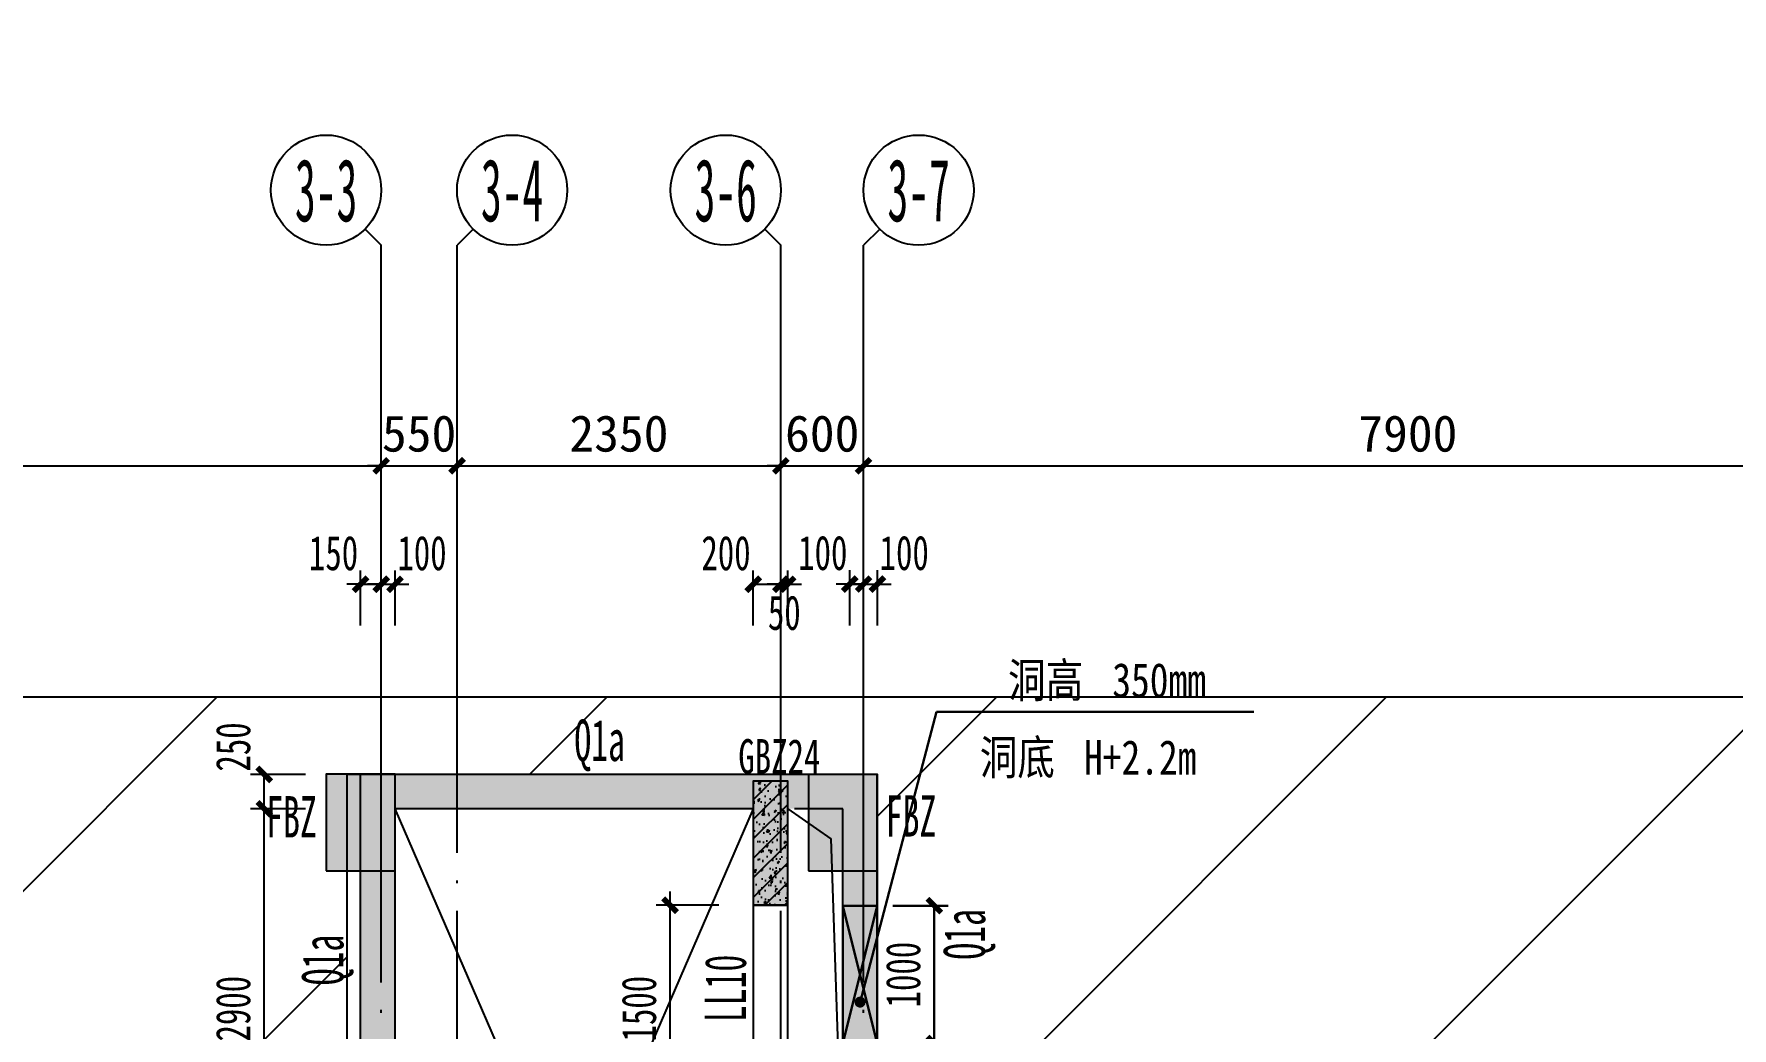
# Model space of a CAD drawing. Extents: x -3200781797 to -8106663, y 494714 to 1244925.
# Drawn here: x -8164521 to -8152198, y 534648 to 541862 of the extents above; entities that cross this region are included whole.
import ezdxf
from ezdxf.enums import TextEntityAlignment as Align
from ezdxf.xclip import XClip

# ---------------------------------------------------------------- set-up
doc = ezdxf.new("R2010")
doc.units = 0
doc.header["$LTSCALE"] = 1000
doc.header["$MEASUREMENT"] = 0
doc.header["$XCLIPFRAME"] = 0
for name, pattern in [('3#-轴线$0$DOTE', [2.42, 2, -0.2, 0.02, -0.2]), ('3#4#5#模板$0$CONTINOUS', [0]), ('DASH', [0.35, 0.25, -0.1])]:
    doc.linetypes.add(name, pattern=pattern)
doc.layers.get('Defpoints').update_dxf_attribs({"color": 30, "linetype": 'DASH'})
for name, color, linetype in [('3#-B1$0$S-SLAB-HOLE', 5, 'Continuous'), ('3#-B1$0$S-WALL', 40, 'Continuous'), ('3#-B1$0$S-WALL-BEAM', 120, 'Continuous'), ('3#-B1$0$S-WALL-HATC', 253, 'Continuous'), ('3#-轴线$0$3#-轴号$0$A-ANNO-AXIS-CIRC', 3, 'Continuous'), ('3#-轴线$0$3#-轴号$0$A-ANNO-AXIS-TEXT', 7, 'Continuous'), ('3#-轴线$0$3#-轴号$0$A-ANNO-DIMS', 3, 'Continuous'), ('3#-轴线$0$A-ANNO-DOTE', 10, '3#-轴线$0$DOTE'), ('3#-轴线$0$AXIS_TEXT', 7, 'Continuous'), ('3#4#5#模板$0$S-ANNO-TEXT', 7, 'Continuous'), ('3#4#5#模板$0$S-SLAB-TEXT', 120, 'Continuous'), ('3#4#5#模板$0$S-WALL-COLU', 252, '3#4#5#模板$0$CONTINOUS'), ('3#4#5#模板$0$S-WALL-COLU-HATC', 16, 'Continuous'), ('3#4#5#模板$0$THIN', 7, 'Continuous'), ('DIM', 3, 'Continuous'), ('S-PC-FQ-WYQ', 4, 'Continuous'), ('S-WALL-BEAM-TEXT', 2, 'Continuous'), ('S-WALL-COLU-TEXT', 2, 'Continuous'), ('S-WALL-DIMS', 50, 'Continuous'), ('地库模板$0$HATCH', 254, 'Continuous'), ('地库模板$0$pt墙体$0$WALL', 7, 'Continuous'), ('地库模板$0$PUB_HATCH', 16, 'Continuous'), ('地库模板$0$柱子$0$柱子$0$柱子$0$A-COLU-CONC', 9, 'Continuous')]:
    doc.layers.add(name, color=color, linetype=linetype)
doc.layers.add('WALL-TEXT', color=2, linetype='Continuous', lineweight=25)
doc.layers.add('设备条件', color=5, linetype='Continuous', lineweight=30)
doc.styles.add('3#-轴线$0$3#-轴号$0$_TCH_AXIS', font='')
doc.styles.add('3#-轴线$0$3#-轴号$0$_TCH_DIM_T3', font='')
doc.styles.add('3#-轴线$0$COMPLEX', font='COMPLEX')
doc.styles.add('TSSD_Dimension', font='', dxfattribs={"width": 0.7})
doc.styles.add('楷体', font='', dxfattribs={"width": 0.6})
doc.styles.add('楷体GB312', font='', dxfattribs={"width": 0.8})
doc.styles.get('3#-轴线$0$3#-轴号$0$_TCH_AXIS').set_extended_font_data('SimSun')
doc.styles.get('3#-轴线$0$3#-轴号$0$_TCH_DIM_T3').set_extended_font_data('SimSun')
doc.styles.get('TSSD_Dimension').set_extended_font_data('KaiTi_GB2312')
doc.styles.get('楷体').set_extended_font_data('KaiTi_GB2312')
doc.styles.get('楷体GB312').set_extended_font_data('楷体_GB2312')
doc.dimstyles.new('3#-轴线$0$3#-轴号$0$_TCH_ARCH&&100', dxfattribs={"dimtxt": 264.345992, "dimasz": 100, "dimexe": 250, "dimexo": 300, "dimgap": 100, "dimtad": 1, "dimdec": 0, "dimzin": 0, "dimdsep": 46, "dimtxsty": '3#-轴线$0$3#-轴号$0$_TCH_DIM_T3', "dimblk": '3#-轴线$0$3#-轴号$0$_ArchTick', "dimcen": 0.09, "dimclrt": 7, "dimazin": 2, "dimtfac": 1, "dimtdec": 0, "dimtix": 1, "dimtmove": 2, "dimatfit": 3, "dimfxl": 100, "dimtolj": 1, "dimtzin": 0, "dimarcsym": 0})
doc.dimstyles.new('TSSD_100_100', dxfattribs={"dimtxt": 250, "dimasz": 100, "dimexe": 100, "dimexo": 250, "dimgap": 100, "dimtad": 1, "dimdec": 0, "dimzin": 0, "dimdsep": 46, "dimtxsty": 'TSSD_Dimension', "dimblk": 'ARCHTICK', "dimcen": 0, "dimdle": 100, "dimclrt": 7, "dimadec": 0, "dimazin": 0, "dimtfac": 1, "dimtdec": 0, "dimtix": 1, "dimtmove": 2, "dimatfit": 3, "dimfxl": 1, "dimtolj": 1, "dimtzin": 0, "dimarcsym": 0})
doc.dimstyles.new('TSSD_100_100$0', dxfattribs={"dimtxt": 250, "dimasz": 100, "dimexe": 100, "dimexo": 0, "dimgap": 100, "dimtad": 1, "dimdec": 0, "dimzin": 0, "dimdsep": 46, "dimtxsty": 'TSSD_Dimension', "dimblk1": 'ARCHTICK', "dimblk2": 'ARCHTICK', "dimsah": 1, "dimcen": 0, "dimclrt": 7, "dimadec": 0, "dimazin": 0, "dimtfac": 1, "dimtdec": 0, "dimtix": 1, "dimtmove": 2, "dimatfit": 3, "dimldrblk": 'ARCHTICK', "dimfxl": 300, "dimfxlon": 1, "dimtvp": 0.7, "dimtolj": 1, "dimtzin": 0, "dimarcsym": 0})

# ---------------------------------------------------------------- blocks, each defined once
blk = doc.blocks.new('q1')
at = {"layer": 'WALL-TEXT', "style": '楷体', "width": 0.6}
blk.add_text('Q1a', height=300, dxfattribs=at).set_placement((-8157882, 473137))
for p in [(-8154901, 471695), (-8159558, 471509)]:
    blk.add_text('Q1a', height=300, rotation=90, dxfattribs=at).set_placement(p)
blk = doc.blocks.new('_ArchTick')
at = {"color": 0, "linetype": 'ByBlock', "const_width": 0.4}
blk.add_lwpolyline([(-0.5, -0.5), (0.5, 0.5)], dxfattribs=at)
blk = doc.blocks.new('*D576')
at = {"layer": 'Defpoints', "color": 0, "transparency": 16777216}
for p in [(-8159904, 535539), (-8159300, 535539), (-8159300, 534039)]:
    blk.add_point(p, dxfattribs=at)
at = {"layer": 'DIM', "color": 0, "lineweight": -2, "transparency": 16777216}
for p, q in [((-8159904, 533939), (-8159904, 535639)), ((-8159550, 535539), (-8160004, 535539)), ((-8159550, 534039), (-8160004, 534039))]:
    blk.add_line(p, q, dxfattribs=at)
at = {"layer": 'DIM', "color": 0, "lineweight": -2, "transparency": 16777216, "xscale": 100, "yscale": 100, "zscale": 100}
for p, rotation in [((-8159904, 535539), 90), ((-8159904, 534039), 270)]:
    blk.add_blockref('_ArchTick', p, dxfattribs=dict(at, rotation=rotation))
at = {"layer": 'DIM', "color": 7, "transparency": 16777216, "insert": (-8160129, 534789), "char_height": 250, "attachment_point": 5, "rotation": 90, "style": 'TSSD_Dimension'}
blk.add_mtext('\\A1;1500', dxfattribs=at)
blk = doc.blocks.new('xpl-3#')
at = {"layer": 'S-WALL-BEAM-TEXT', "style": '楷体', "width": 0.6}
for p in [(-8157249, 478868), (-8152753, 478875)]:
    blk.add_text('FBZ', height=300, dxfattribs=at).set_placement(p)
blk = doc.blocks.new('an-3-b1')
at = {"layer": 'S-WALL-COLU-TEXT', "style": '楷体GB312', "width": 0.7}
blk.add_text('GBZ24', height=250, dxfattribs=at).set_placement((-7959409, 536495))
blk = doc.blocks.new('*D891')
at = {"layer": 'Defpoints', "color": 0, "transparency": 16777216}
for p in [(49500, -96059), (49450, -97525), (49500, -97525)]:
    blk.add_point(p, dxfattribs=at)
at = {"layer": 'DIM', "color": 0, "lineweight": -2, "transparency": 16777216}
for p, q in [((49450, -96359), (49450, -95959)), ((49500, -96359), (49500, -95959)), ((49450, -96059), (49350, -96059)), ((49450, -96059), (49500, -96059)), ((49500, -96059), (49600, -96059))]:
    blk.add_line(p, q, dxfattribs=at)
at = {"layer": 'DIM', "color": 0, "lineweight": -2, "transparency": 16777216, "xscale": 100, "yscale": 100, "zscale": 100}
blk.add_blockref('_ArchTick', (49450, -96059), dxfattribs=at)
at = {"layer": 'DIM', "color": 0, "lineweight": -2, "transparency": 16777216, "xscale": 100, "yscale": 100, "zscale": 100, "rotation": 180}
blk.add_blockref('_ArchTick', (49500, -96059), dxfattribs=at)
at = {"layer": 'DIM', "color": 7, "transparency": 16777216, "insert": (49475, -96267), "char_height": 250, "attachment_point": 5, "style": 'TSSD_Dimension'}
blk.add_mtext('\\A1;50', dxfattribs=at)
blk = doc.blocks.new('*D905')
at = {"layer": 'Defpoints', "color": 0, "transparency": 16777216}
for p in [(46550, -96059), (46400, -97545), (46550, -97545)]:
    blk.add_point(p, dxfattribs=at)
at = {"layer": 'DIM', "color": 0, "lineweight": -2, "transparency": 16777216}
for p, q in [((46400, -96359), (46400, -95959)), ((46550, -96359), (46550, -95959)), ((46400, -96059), (46300, -96059)), ((46400, -96059), (46550, -96059)), ((46550, -96059), (46650, -96059))]:
    blk.add_line(p, q, dxfattribs=at)
at = {"layer": 'DIM', "color": 0, "lineweight": -2, "transparency": 16777216, "xscale": 100, "yscale": 100, "zscale": 100}
blk.add_blockref('_ArchTick', (46400, -96059), dxfattribs=at)
at = {"layer": 'DIM', "color": 0, "lineweight": -2, "transparency": 16777216, "xscale": 100, "yscale": 100, "zscale": 100, "rotation": 180}
blk.add_blockref('_ArchTick', (46550, -96059), dxfattribs=at)
at = {"layer": 'DIM', "color": 7, "transparency": 16777216, "insert": (46204, -95834), "char_height": 250, "attachment_point": 5, "style": 'TSSD_Dimension'}
blk.add_mtext('\\A1;150', dxfattribs=at)
blk = doc.blocks.new('*D906')
at = {"layer": 'Defpoints', "color": 0, "transparency": 16777216}
for p in [(49450, -96059), (49250, -97525), (49450, -97525)]:
    blk.add_point(p, dxfattribs=at)
at = {"layer": 'DIM', "color": 0, "lineweight": -2, "transparency": 16777216}
for p, q in [((49250, -96359), (49250, -95959)), ((49450, -96359), (49450, -95959)), ((49250, -96059), (49450, -96059))]:
    blk.add_line(p, q, dxfattribs=at)
at = {"layer": 'DIM', "color": 0, "lineweight": -2, "transparency": 16777216, "xscale": 100, "yscale": 100, "zscale": 100, "rotation": 180}
blk.add_blockref('_ArchTick', (49250, -96059), dxfattribs=at)
at = {"layer": 'DIM', "color": 0, "lineweight": -2, "transparency": 16777216, "xscale": 100, "yscale": 100, "zscale": 100}
blk.add_blockref('_ArchTick', (49450, -96059), dxfattribs=at)
at = {"layer": 'DIM', "color": 7, "transparency": 16777216, "insert": (49052, -95834), "char_height": 250, "attachment_point": 5, "style": 'TSSD_Dimension'}
blk.add_mtext('\\A1;200', dxfattribs=at)
blk = doc.blocks.new('*D907')
at = {"layer": 'Defpoints', "color": 0, "transparency": 16777216}
for p in [(46650, -96059), (46550, -97545), (46650, -97545)]:
    blk.add_point(p, dxfattribs=at)
at = {"layer": 'DIM', "color": 0, "lineweight": -2, "transparency": 16777216}
for p, q in [((46550, -96359), (46550, -95959)), ((46650, -96359), (46650, -95959)), ((46550, -96059), (46450, -96059)), ((46550, -96059), (46650, -96059)), ((46650, -96059), (46750, -96059))]:
    blk.add_line(p, q, dxfattribs=at)
at = {"layer": 'DIM', "color": 0, "lineweight": -2, "transparency": 16777216, "xscale": 100, "yscale": 100, "zscale": 100}
blk.add_blockref('_ArchTick', (46550, -96059), dxfattribs=at)
at = {"layer": 'DIM', "color": 0, "lineweight": -2, "transparency": 16777216, "xscale": 100, "yscale": 100, "zscale": 100, "rotation": 180}
blk.add_blockref('_ArchTick', (46650, -96059), dxfattribs=at)
at = {"layer": 'DIM', "color": 7, "transparency": 16777216, "insert": (46846, -95834), "char_height": 250, "attachment_point": 5, "style": 'TSSD_Dimension'}
blk.add_mtext('\\A1;100', dxfattribs=at)
blk = doc.blocks.new('*D942')
at = {"layer": 'Defpoints', "color": 0, "transparency": 16777216}
for p in [(-8158400, 537870), (-8158500, 537015), (-8158400, 537015)]:
    blk.add_point(p, dxfattribs=at)
at = {"layer": 'DIM', "color": 0, "lineweight": -2, "transparency": 16777216}
for p, q in [((-8158500, 537570), (-8158500, 537970)), ((-8158400, 537570), (-8158400, 537970)), ((-8158500, 537870), (-8158600, 537870)), ((-8158500, 537870), (-8158400, 537870)), ((-8158400, 537870), (-8158300, 537870))]:
    blk.add_line(p, q, dxfattribs=at)
at = {"layer": 'DIM', "color": 0, "lineweight": -2, "transparency": 16777216, "xscale": 100, "yscale": 100, "zscale": 100}
blk.add_blockref('_ArchTick', (-8158500, 537870), dxfattribs=at)
at = {"layer": 'DIM', "color": 0, "lineweight": -2, "transparency": 16777216, "xscale": 100, "yscale": 100, "zscale": 100, "rotation": 180}
blk.add_blockref('_ArchTick', (-8158400, 537870), dxfattribs=at)
at = {"layer": 'DIM', "color": 7, "transparency": 16777216, "insert": (-8158205, 538095), "char_height": 250, "attachment_point": 5, "style": 'TSSD_Dimension'}
blk.add_mtext('\\A1;100', dxfattribs=at)
blk = doc.blocks.new('*D943')
at = {"layer": 'Defpoints', "color": 0, "transparency": 16777216}
for p in [(-8158500, 537870), (-8158600, 537015), (-8158500, 537015)]:
    blk.add_point(p, dxfattribs=at)
at = {"layer": 'DIM', "color": 0, "lineweight": -2, "transparency": 16777216}
for p, q in [((-8158600, 537570), (-8158600, 537970)), ((-8158500, 537570), (-8158500, 537970)), ((-8158600, 537870), (-8158700, 537870)), ((-8158600, 537870), (-8158500, 537870)), ((-8158500, 537870), (-8158400, 537870))]:
    blk.add_line(p, q, dxfattribs=at)
at = {"layer": 'DIM', "color": 0, "lineweight": -2, "transparency": 16777216, "xscale": 100, "yscale": 100, "zscale": 100}
blk.add_blockref('_ArchTick', (-8158600, 537870), dxfattribs=at)
at = {"layer": 'DIM', "color": 0, "lineweight": -2, "transparency": 16777216, "xscale": 100, "yscale": 100, "zscale": 100, "rotation": 180}
blk.add_blockref('_ArchTick', (-8158500, 537870), dxfattribs=at)
at = {"layer": 'DIM', "color": 7, "transparency": 16777216, "insert": (-8158796, 538095), "char_height": 250, "attachment_point": 5, "style": 'TSSD_Dimension'}
blk.add_mtext('\\A1;100', dxfattribs=at)
blk = doc.blocks.new('*D1566')
at = {"layer": 'Defpoints', "color": 0, "transparency": 16777216}
for p in [(1841, 9300), (2336, 9300), (1841, 8300)]:
    blk.add_point(p, dxfattribs=at)
at = {"layer": 'DIM', "color": 0, "lineweight": -2, "transparency": 16777216}
for p, q in [((2036, 9300), (2436, 9300)), ((2336, 8300), (2336, 9300)), ((2036, 8300), (2436, 8300))]:
    blk.add_line(p, q, dxfattribs=at)
at = {"layer": 'DIM', "color": 0, "lineweight": -2, "transparency": 16777216, "xscale": 100, "yscale": 100, "zscale": 100}
for p, rotation in [((2336, 9300), 90), ((2336, 8300), 270)]:
    blk.add_blockref('_ArchTick', p, dxfattribs=dict(at, rotation=rotation))
at = {"layer": 'DIM', "color": 7, "transparency": 16777216, "insert": (2111, 8800), "char_height": 250, "attachment_point": 5, "rotation": 90, "style": 'TSSD_Dimension'}
blk.add_mtext('\\A1;1000', dxfattribs=at)
blk = doc.blocks.new('*D1567')
at = {"layer": 'Defpoints', "color": 0, "transparency": 16777216}
for p in [(1741, 8300), (2336, 8300), (1876, 7103)]:
    blk.add_point(p, dxfattribs=at)
at = {"layer": 'DIM', "color": 0, "lineweight": -2, "transparency": 16777216}
for p, q in [((2036, 8300), (2436, 8300)), ((2336, 7103), (2336, 8300)), ((2036, 7103), (2436, 7103))]:
    blk.add_line(p, q, dxfattribs=at)
at = {"layer": 'DIM', "color": 0, "lineweight": -2, "transparency": 16777216, "xscale": 100, "yscale": 100, "zscale": 100}
for p, rotation in [((2336, 8300), 90), ((2336, 7103), 270)]:
    blk.add_blockref('_ArchTick', p, dxfattribs=dict(at, rotation=rotation))
at = {"layer": 'DIM', "color": 7, "transparency": 16777216, "insert": (2111, 7702), "char_height": 250, "attachment_point": 5, "rotation": 90, "style": 'TSSD_Dimension'}
blk.add_mtext('\\A1;1200', dxfattribs=at)
blk = doc.blocks.new('*D1020')
at = {"layer": 'Defpoints', "color": 0, "transparency": 16777216}
for p in [(-8162849, 536489), (-8161900, 536489), (-8161900, 536239)]:
    blk.add_point(p, dxfattribs=at)
at = {"layer": 'DIM', "color": 0, "lineweight": -2, "transparency": 16777216}
for p, q in [((-8162549, 536489), (-8162949, 536489)), ((-8162849, 536239), (-8162849, 536489)), ((-8162549, 536239), (-8162949, 536239))]:
    blk.add_line(p, q, dxfattribs=at)
at = {"layer": 'DIM', "color": 0, "lineweight": -2, "transparency": 16777216, "xscale": 100, "yscale": 100, "zscale": 100}
for p, rotation in [((-8162849, 536489), 90), ((-8162849, 536239), 270)]:
    blk.add_blockref('_ArchTick', p, dxfattribs=dict(at, rotation=rotation))
at = {"layer": 'DIM', "color": 7, "transparency": 16777216, "insert": (-8163074, 536688), "char_height": 250, "attachment_point": 5, "rotation": 90, "style": 'TSSD_Dimension'}
blk.add_mtext('\\A1;250', dxfattribs=at)
blk = doc.blocks.new('*D1021')
at = {"layer": 'Defpoints', "color": 0, "transparency": 16777216}
for p in [(-8162849, 536239), (-8161900, 536239), (-8162000, 533339)]:
    blk.add_point(p, dxfattribs=at)
at = {"layer": 'DIM', "color": 0, "lineweight": -2, "transparency": 16777216}
for p, q in [((-8162549, 536239), (-8162949, 536239)), ((-8162849, 533339), (-8162849, 536239)), ((-8162549, 533339), (-8162949, 533339))]:
    blk.add_line(p, q, dxfattribs=at)
at = {"layer": 'DIM', "color": 0, "lineweight": -2, "transparency": 16777216, "xscale": 100, "yscale": 100, "zscale": 100}
for p, rotation in [((-8162849, 536239), 90), ((-8162849, 533339), 270)]:
    blk.add_blockref('_ArchTick', p, dxfattribs=dict(at, rotation=rotation))
at = {"layer": 'DIM', "color": 7, "transparency": 16777216, "insert": (-8163074, 534789), "char_height": 250, "attachment_point": 5, "rotation": 90, "style": 'TSSD_Dimension'}
blk.add_mtext('\\A1;2900', dxfattribs=at)
blk = doc.blocks.new('3#-轴线$0$_AXISO')
blk.add_circle((0, 0), 0.5)
at = {"layer": '3#-轴线$0$AXIS_TEXT', "style": '3#-轴线$0$COMPLEX', "width": 1.041667}
blk.add_attdef('A', text='', height=0.56, dxfattribs=at).set_placement((-0.25, -0.28), (0.25, -0.28), align=Align.FIT)
blk = doc.blocks.new('3#-轴线$0$3#-轴号$0$_ArchTick')
at = {"color": 0, "linetype": 'ByBlock', "const_width": 0.4}
blk.add_lwpolyline([(-0.5, -0.5), (0.5, 0.5)], dxfattribs=at)
blk = doc.blocks.new('*D2046')
at = {"layer": '3#-轴线$0$3#-轴号$0$A-ANNO-DIMS', "color": 0, "lineweight": -2, "transparency": 16777216}
for p, q in [((0, 4889), (0, 5639)), ((8700, 4889), (8700, 5639)), ((0, 5389), (8700, 5389))]:
    blk.add_line(p, q, dxfattribs=at)
at = {"layer": 'Defpoints', "color": 0, "transparency": 16777216}
for p in [(8700, 5389), (0, 4589), (8700, 4589)]:
    blk.add_point(p, dxfattribs=at)
at = {"layer": '3#-轴线$0$3#-轴号$0$A-ANNO-DIMS', "color": 0, "lineweight": -2, "transparency": 16777216, "xscale": 100, "yscale": 100, "zscale": 100, "rotation": 180}
blk.add_blockref('3#-轴线$0$3#-轴号$0$_ArchTick', (0, 5389), dxfattribs=at)
at = {"layer": '3#-轴线$0$3#-轴号$0$A-ANNO-DIMS', "color": 0, "lineweight": -2, "transparency": 16777216, "xscale": 100, "yscale": 100, "zscale": 100}
blk.add_blockref('3#-轴线$0$3#-轴号$0$_ArchTick', (8700, 5389), dxfattribs=at)
at = {"layer": '3#-轴线$0$3#-轴号$0$A-ANNO-DIMS', "color": 7, "transparency": 16777216, "insert": (4350, 5622), "char_height": 264.3, "attachment_point": 5, "style": '3#-轴线$0$3#-轴号$0$_TCH_DIM_T3'}
blk.add_mtext('\\A1;8700', dxfattribs=at)
blk = doc.blocks.new('*D2047')
at = {"layer": '3#-轴线$0$3#-轴号$0$A-ANNO-DIMS', "color": 0, "lineweight": -2, "transparency": 16777216}
for p, q in [((8700, 4889), (8700, 5639)), ((9250, 4889), (9250, 5639)), ((8700, 5389), (8600, 5389)), ((8700, 5389), (9250, 5389)), ((9250, 5389), (9350, 5389))]:
    blk.add_line(p, q, dxfattribs=at)
at = {"layer": 'Defpoints', "color": 0, "transparency": 16777216}
for p in [(9250, 5389), (8700, 4589), (9250, 4589)]:
    blk.add_point(p, dxfattribs=at)
at = {"layer": '3#-轴线$0$3#-轴号$0$A-ANNO-DIMS', "color": 0, "lineweight": -2, "transparency": 16777216, "xscale": 100, "yscale": 100, "zscale": 100}
blk.add_blockref('3#-轴线$0$3#-轴号$0$_ArchTick', (8700, 5389), dxfattribs=at)
at = {"layer": '3#-轴线$0$3#-轴号$0$A-ANNO-DIMS', "color": 0, "lineweight": -2, "transparency": 16777216, "xscale": 100, "yscale": 100, "zscale": 100, "rotation": 180}
blk.add_blockref('3#-轴线$0$3#-轴号$0$_ArchTick', (9250, 5389), dxfattribs=at)
at = {"layer": '3#-轴线$0$3#-轴号$0$A-ANNO-DIMS', "color": 7, "transparency": 16777216, "insert": (8975, 5622), "char_height": 264.3, "attachment_point": 5, "style": '3#-轴线$0$3#-轴号$0$_TCH_DIM_T3'}
blk.add_mtext('\\A1;550', dxfattribs=at)
blk = doc.blocks.new('*D2048')
at = {"layer": '3#-轴线$0$3#-轴号$0$A-ANNO-DIMS', "color": 0, "lineweight": -2, "transparency": 16777216}
for p, q in [((9250, 4889), (9250, 5639)), ((11600, 4889), (11600, 5639)), ((9250, 5389), (11600, 5389))]:
    blk.add_line(p, q, dxfattribs=at)
at = {"layer": 'Defpoints', "color": 0, "transparency": 16777216}
for p in [(11600, 5389), (9250, 4589), (11600, 4589)]:
    blk.add_point(p, dxfattribs=at)
at = {"layer": '3#-轴线$0$3#-轴号$0$A-ANNO-DIMS', "color": 0, "lineweight": -2, "transparency": 16777216, "xscale": 100, "yscale": 100, "zscale": 100, "rotation": 180}
blk.add_blockref('3#-轴线$0$3#-轴号$0$_ArchTick', (9250, 5389), dxfattribs=at)
at = {"layer": '3#-轴线$0$3#-轴号$0$A-ANNO-DIMS', "color": 0, "lineweight": -2, "transparency": 16777216, "xscale": 100, "yscale": 100, "zscale": 100}
blk.add_blockref('3#-轴线$0$3#-轴号$0$_ArchTick', (11600, 5389), dxfattribs=at)
at = {"layer": '3#-轴线$0$3#-轴号$0$A-ANNO-DIMS', "color": 7, "transparency": 16777216, "insert": (10425, 5622), "char_height": 264.3, "attachment_point": 5, "style": '3#-轴线$0$3#-轴号$0$_TCH_DIM_T3'}
blk.add_mtext('\\A1;2350', dxfattribs=at)
blk = doc.blocks.new('*D2049')
at = {"layer": '3#-轴线$0$3#-轴号$0$A-ANNO-DIMS', "color": 0, "lineweight": -2, "transparency": 16777216}
for p, q in [((11600, 4889), (11600, 5639)), ((12200, 4889), (12200, 5639)), ((11600, 5389), (11500, 5389)), ((11600, 5389), (12200, 5389)), ((12200, 5389), (12300, 5389))]:
    blk.add_line(p, q, dxfattribs=at)
at = {"layer": 'Defpoints', "color": 0, "transparency": 16777216}
for p in [(12200, 5389), (11600, 4589), (12200, 4589)]:
    blk.add_point(p, dxfattribs=at)
at = {"layer": '3#-轴线$0$3#-轴号$0$A-ANNO-DIMS', "color": 0, "lineweight": -2, "transparency": 16777216, "xscale": 100, "yscale": 100, "zscale": 100}
blk.add_blockref('3#-轴线$0$3#-轴号$0$_ArchTick', (11600, 5389), dxfattribs=at)
at = {"layer": '3#-轴线$0$3#-轴号$0$A-ANNO-DIMS', "color": 0, "lineweight": -2, "transparency": 16777216, "xscale": 100, "yscale": 100, "zscale": 100, "rotation": 180}
blk.add_blockref('3#-轴线$0$3#-轴号$0$_ArchTick', (12200, 5389), dxfattribs=at)
at = {"layer": '3#-轴线$0$3#-轴号$0$A-ANNO-DIMS', "color": 7, "transparency": 16777216, "insert": (11900, 5622), "char_height": 264.3, "attachment_point": 5, "style": '3#-轴线$0$3#-轴号$0$_TCH_DIM_T3'}
blk.add_mtext('\\A1;600', dxfattribs=at)
blk = doc.blocks.new('*D2050')
at = {"layer": '3#-轴线$0$3#-轴号$0$A-ANNO-DIMS', "color": 0, "lineweight": -2, "transparency": 16777216}
for p, q in [((12200, 4889), (12200, 5639)), ((20100, 4889), (20100, 5639)), ((12200, 5389), (20100, 5389))]:
    blk.add_line(p, q, dxfattribs=at)
at = {"layer": 'Defpoints', "color": 0, "transparency": 16777216}
for p in [(20100, 5389), (12200, 4589), (20100, 4589)]:
    blk.add_point(p, dxfattribs=at)
at = {"layer": '3#-轴线$0$3#-轴号$0$A-ANNO-DIMS', "color": 0, "lineweight": -2, "transparency": 16777216, "xscale": 100, "yscale": 100, "zscale": 100, "rotation": 180}
blk.add_blockref('3#-轴线$0$3#-轴号$0$_ArchTick', (12200, 5389), dxfattribs=at)
at = {"layer": '3#-轴线$0$3#-轴号$0$A-ANNO-DIMS', "color": 0, "lineweight": -2, "transparency": 16777216, "xscale": 100, "yscale": 100, "zscale": 100}
blk.add_blockref('3#-轴线$0$3#-轴号$0$_ArchTick', (20100, 5389), dxfattribs=at)
at = {"layer": '3#-轴线$0$3#-轴号$0$A-ANNO-DIMS', "color": 7, "transparency": 16777216, "insert": (16150, 5622), "char_height": 264.3, "attachment_point": 5, "style": '3#-轴线$0$3#-轴号$0$_TCH_DIM_T3'}
blk.add_mtext('\\A1;7900', dxfattribs=at)
blk = doc.blocks.new('地库模板$0$_FZH')
blk.add_lwpolyline([(-0.5, -0.5), (0.5, -0.5), (0.5, 0.5), (-0.5, 0.5)], close=True)
at = {"layer": '地库模板$0$PUB_HATCH'}
blk.add_solid([(-0.5, -0.5), (0.5, -0.5), (-0.5, 0.5), (0.5, 0.5)], dxfattribs=at)
blk = doc.blocks.new('地库模板$0$结构柱')
at = {"layer": '地库模板$0$柱子$0$柱子$0$柱子$0$A-COLU-CONC', "xscale": 500, "yscale": 700, "zscale": 700}
for p in [(525309200, 299510261), (525312700, 299510260, 0)]:
    blk.add_blockref('地库模板$0$_FZH', p, dxfattribs=at)
blk = doc.blocks.new('地库模板')
at = {"layer": '地库模板$0$HATCH'}
h = blk.add_hatch(dxfattribs=at)
h.set_pattern_fill('METAL', color=256, scale=500, style=0)
h.set_pattern_definition([(45, (0, 0), (-1414.2135624, 1414.2135624), [])])
h.paths.add_polyline_path([(525942550, 299507560), (525942550, 299505261), (525942250, 299505261), (525942250, 299495060), (525932150, 299495060), (525932150, 299498160), (525928900, 299498160), (525928900, 299495060), (525914200, 299495060), (525914200, 299495060), (525914200, 299498160), (525910950, 299498160), (525910950, 299495060), (525910950, 299495060), (525900850, 299495060), (525900850, 299505461), (525900550, 299505461), (525900550, 299469960), (525946800, 299469960), (525946800, 299472910), (525944000, 299472910), (525944000, 299478061), (525944300, 299478061), (525944300, 299479261), (525947100, 299479261), (525947100, 299482461), (525956400, 299482461), (525956400, 299482861), (525959000, 299482861), (525959000, 299482461), (525967600, 299482461), (525967600, 299469960), (526035000, 299469960), (526035000, 299507261), (526032801, 299507246), (526032801, 299495045), (526022400, 299495060), (526022400, 299496561), (526019150, 299496561), (526019150, 299495060), (526011300, 299495060), (526011300, 299492811), (526004050, 299492811), (526004050, 299495861), (526000800, 299495861), (526000800, 299492761), (525983150, 299492761), (525983150, 299495861), (525979900, 299495861), (525979900, 299492761), (525969800, 299492761), (525969800, 299505261), (525978150, 299505262), (525978150, 299510211), (525981250, 299510211), (525981250, 299505261), (525999050, 299505261), (525999050, 299510211), (526002150, 299510211), (526002150, 299505261), (526012400, 299505261), (526012400, 299507561), (526021100, 299507561), (526021100, 299510450), (526021100, 299510656), (526021100, 299510660), (526021100, 299511211), (526022650, 299511211), (526024150, 299511211), (526024150, 299507801), (526024150, 299507801), (526024150, 299507562), (526035000, 299507461), (526032800, 299558251), (526012200, 299558251), (526012200, 299560451), (525961900, 299560451), (525961900, 299574951), (525946350, 299574951), (525946350, 299560451), (525900550, 299560451), (525900550, 299507560), (525909100, 299507561), (525909100, 299510610), (525912950, 299510610), (525912950, 299507560), (525930150, 299507560), (525930150, 299510610), (525933950, 299510610), (525933950, 299507560)])
at = {"layer": '地库模板$0$pt墙体$0$WALL', "elevation": 0}
blk.add_lwpolyline([(525930150, 299507560), (525912950, 299507560), (525912950, 299510610), (525909100, 299510610), (525909100, 299507561), (525900550, 299507560), (525900550, 299505461), (525900850, 299505461), (525900850, 299495060), (525910950, 299495060), (525910950, 299495060), (525910950, 299498160), (525914200, 299498160), (525914200, 299495060), (525914200, 299495060), (525928900, 299495060)], dxfattribs=at)
blk.add_blockref('地库模板$0$结构柱', (600000, 0, 0))
blk = doc.blocks.new('Q-BIM')
at = {"layer": 'DIM'}
for base, p1, p2, picture, middle in [((46550, -96059.1), (46400, -97544.7), (46550, -97544.7), '*D905', (46204.4, -95834.1)), ((46650, -96059.1), (46550, -97544.7), (46650, -97544.7), '*D907', (46845.6, -95834.1)), ((49450, -96059.1), (49250, -97524.5), (49450, -97524.5), '*D906', (49051.6, -95834.1)), ((49500, -96059.1), (49450, -97524.5), (49500, -97524.5), '*D891', (49475, -96267.5))]:
    dim = blk.add_linear_dim(base=base, p1=p1, p2=p2, dimstyle='TSSD_100_100$0', dxfattribs=at)
    dim.commit()
    dim.dimension.update_dxf_attribs({"geometry": picture, "text_midpoint": middle, "dimtype": 128})
blk = doc.blocks.new('VBFGVB G')
at = {"layer": '设备条件', "linetype": 'ByBlock'}
for p, q in [((1797.4, 8600), (2353, 10706.2)), ((2353, 10706.2), (4654, 10706.2)), ((4553.1, 4972.3), (6227.6, 4972.3)), ((6572.4, 3850), (6227.6, 4972.3))]:
    blk.add_line(p, q, dxfattribs=at)
for points in [[(1672.4, 9300), (1922.4, 9300), (1922.4, 8300), (1672.4, 8300)], [(6447.4, 4000), (6697.4, 4000), (6697.4, 3700), (6447.4, 3700)]]:
    blk.add_lwpolyline(points, close=True, dxfattribs=at)
for points in [[(1672.4, 8300), (1922.4, 9300)], [(1672.4, 9300), (1922.4, 8300)], [(6447.4, 3700), (6697.4, 4000)], [(6447.4, 4000), (6697.4, 3700)]]:
    blk.add_lwpolyline(points, dxfattribs=at)
at = {"layer": '设备条件', "linetype": 'ByBlock', "const_width": 40}
for points in [[(1792.3, 8580.7, 1), (1802.5, 8619.3, 1)], [(6578.3, 3830.9, 1), (6566.5, 3869.1, 1)]]:
    blk.add_lwpolyline(points, format="xyb", close=True, dxfattribs=at)
at = {"layer": '设备条件', "color": 7, "linetype": 'ByBlock', "style": '楷体GB312', "width": 0.8}
for s, p in [('洞高', (2871.4, 10811.2)), ('350mm', (3627.5, 10811.2)), ('洞底', (2666.1, 10251.2)), ('H+2.2m', (3422.2, 10251.2)), ('洞高', (4643.3, 5064.7)), ('250mm', (5329.5, 5077.3)), ('洞底', (4697.6, 4517.3)), ('H+2.6m', (5291.8, 4517.3))]:
    blk.add_text(s, height=250, dxfattribs=at).set_placement(p)
at = {"layer": 'DIM'}
dim = blk.add_aligned_dim(p1=(1841.2, 8300), p2=(1841.2, 9300), distance=-494.9, dimstyle='TSSD_100_100$0', dxfattribs=at)
dim.commit()
dim.dimension.update_dxf_attribs({"geometry": '*D1566', "text_midpoint": (2111.1, 8800)})
dim = blk.add_linear_dim(base=(2336.1, 8300), p1=(1876.3, 7103), p2=(1741.2, 8300), angle=90, text='1200', dimstyle='TSSD_100_100$0', dxfattribs=at)
dim.commit()
dim.dimension.update_dxf_attribs({"geometry": '*D1567', "text_midpoint": (2111.1, 7701.5)})
blk = doc.blocks.new('3#-轴线$0$3#-轴号')
at = {"layer": '3#-轴线$0$3#-轴号$0$A-ANNO-AXIS-CIRC'}
for p, q in [((8582.8, 7106.5), (8700, 6989.4)), ((9367.2, 7106.5), (9250, 6989.4)), ((11482.8, 7106.5), (11600, 6989.4)), ((12317.2, 7106.5), (12200, 6989.4)), ((8700, 2989.4), (8700, 6989.4)), ((9250, 2989.4), (9250, 6989.4)), ((11600, 2989.4), (11600, 6989.4)), ((12200, 2989.4), (12200, 6989.4))]:
    blk.add_line(p, q, dxfattribs=at)
ref = blk.add_blockref('3#-轴线$0$_AXISO', (8300, 7389.4), dxfattribs=dict(at, xscale=800, yscale=800, zscale=800))
ref.add_attrib('A', '3-3', dxfattribs={"layer": '3#-轴线$0$3#-轴号$0$A-ANNO-AXIS-TEXT', "height": 452.55, "style": '3#-轴线$0$3#-轴号$0$_TCH_AXIS', "width": 0.466146}).set_placement((8073.7, 7163.1), (8526.3, 7163.1), align=Align.FIT)
ref = blk.add_blockref('3#-轴线$0$_AXISO', (9650, 7389.4), dxfattribs=dict(at, xscale=800, yscale=800, zscale=800))
ref.add_attrib('A', '3-4', dxfattribs={"layer": '3#-轴线$0$3#-轴号$0$A-ANNO-AXIS-TEXT', "height": 452.55, "style": '3#-轴线$0$3#-轴号$0$_TCH_AXIS', "width": 0.466146}).set_placement((9423.7, 7163.1), (9876.3, 7163.1), align=Align.FIT)
ref = blk.add_blockref('3#-轴线$0$_AXISO', (11200, 7389.4), dxfattribs=dict(at, xscale=800, yscale=800, zscale=800))
ref.add_attrib('A', '3-6', dxfattribs={"layer": '3#-轴线$0$3#-轴号$0$A-ANNO-AXIS-TEXT', "height": 452.55, "style": '3#-轴线$0$3#-轴号$0$_TCH_AXIS', "width": 0.466146}).set_placement((10973.7, 7163.1), (11426.3, 7163.1), align=Align.FIT)
ref = blk.add_blockref('3#-轴线$0$_AXISO', (12600, 7389.4), dxfattribs=dict(at, xscale=800, yscale=800, zscale=800))
ref.add_attrib('A', '3-7', dxfattribs={"layer": '3#-轴线$0$3#-轴号$0$A-ANNO-AXIS-TEXT', "height": 452.55, "style": '3#-轴线$0$3#-轴号$0$_TCH_AXIS', "width": 0.466146}).set_placement((12373.7, 7163.1), (12826.3, 7163.1), align=Align.FIT)
at = {"layer": '3#-轴线$0$3#-轴号$0$A-ANNO-DIMS'}
for p1, p2, picture, middle in [((0, 4589.4), (8700, 4589.4), '*D2046', (4350, 5621.6)), ((8700, 4589.4), (9250, 4589.4), '*D2047', (8975, 5621.6)), ((9250, 4589.4), (11600, 4589.4), '*D2048', (10425, 5621.6)), ((11600, 4589.4), (12200, 4589.4), '*D2049', (11900, 5621.6)), ((12200, 4589.4), (20100, 4589.4), '*D2050', (16150, 5621.6))]:
    dim = blk.add_aligned_dim(p1=p1, p2=p2, distance=800, dimstyle='3#-轴线$0$3#-轴号$0$_TCH_ARCH&&100', dxfattribs=at)
    dim.commit()
    dim.dimension.update_dxf_attribs({"geometry": picture, "text_midpoint": middle})
blk = doc.blocks.new('3#-轴线')
at = {"layer": '3#-轴线$0$A-ANNO-DOTE'}
for points in [[(8700, -3200), (8700, 5500)], [(9250, -7100), (9250, 5500)], [(11600, -7100), (11600, 5500)], [(12200, -3200), (12200, 5500)]]:
    blk.add_lwpolyline(points, dxfattribs=at)
blk.add_blockref('3#-轴线$0$3#-轴号', (0, 0))
blk = doc.blocks.new('3#-B1')
at = {"layer": '3#-B1$0$S-WALL-HATC'}
for points in [[(12100, 2900), (12300, 3150), (8550, 3150), (8800, 2900), (11400, 2900)], [(8550, 101), (8800, 101), (8801, 2900), (8550, 3150)], [(12200, 0), (12300, 100), (12300, 3150), (12050, 2900), (12050, 100)], [(11400, 2900), (11400, 2200), (11650, 2200), (11650, 2900), (11533, 2950)]]:
    blk.add_hatch(color=256, dxfattribs=at).paths.add_polyline_path(points)
at = {"layer": '3#-B1$0$S-SLAB-HOLE'}
for points in [[(11400, -3100), (8800, 2900)], [(11400, 2900), (8800, -3100)], [(11650, 2900), (11963, 2682), (12050, 100)]]:
    blk.add_lwpolyline(points, dxfattribs=at)
at = {"layer": '3#-B1$0$S-WALL'}
for p, q in [((12300, 3150), (8550, 3150)), ((8550, 100), (8550, 3150)), ((12300, 100), (12300, 3150)), ((8800, -3300), (8800, 2900)), ((11400, 2900), (8800, 2900)), ((11400, 2900), (11400, 2200)), ((11650, 2200), (11650, 2900)), ((12050, 2900), (11700, 2900)), ((12050, 100), (12050, 2900)), ((11400, 2200), (11650, 2200))]:
    blk.add_line(p, q, dxfattribs=at)
at = {"layer": '3#-B1$0$S-WALL-BEAM'}
blk.add_lwpolyline([(11650, 2200), (11400, 2200), (11400, 700), (11650, 700)], close=True, dxfattribs=at)
at = {"layer": '3#-B1$0$S-SLAB-HOLE'}
blk.add_blockref('3#-轴线', (0, 0), dxfattribs=at)

msp = doc.modelspace()

# ---------------------------------------------------------------- hatches: boundary and pattern name
at = {"layer": '3#4#5#模板$0$S-WALL-COLU-HATC'}
h = msp.add_hatch(dxfattribs=at)
h.set_pattern_fill('ARMORED', color=256, scale=10, style=0)
h.set_pattern_definition([(50, (-8666.76, 66174.35), (143.4520365, -12.550427), [15, -165]), (355, (-8666.76, 66174.35), (-27.7502667, 150.4384267), [12, -132]), (100.4514, (-8654.81, 66173.3), (115.7018763, 137.8879084), [12.748038, -140.2284224]), (46.1842, (-8666.76, 66214.35), (213.4482097, -33.103803), [22.5, -247.5]), (96.6356, (-8648.98, 66211.59), (186.932541, 194.823574), [19.1220576, -210.3426]), (351.1842, (-8666.76, 66214.35), (186.932389, 194.82372), [18, -198]), (21, (-8646.76, 66204.35), (119.3814104, -80.5237781), [15, -165]), (326, (-8646.76, 66204.35), (48.6630664, 145.030009), [12, -132]), (71.4514, (-8636.82, 66197.64), (168.0445257, 64.5060993), [12.748038, -140.2284224]), (37.5, (-8666.764, 66174.346), (2.43197106, 66.57877077), [0, -130.4, 0, -134, 0, -132.5]), (7.5, (-8666.764, 66174.346), (52.6139075, 78.8823424), [0, -76.4, 0, -127.4, 0, -50.5]), (327.5, (-8711.364, 66174.346), (106.76448723, -4.51097435), [0, -50, 0, -156, 0, -207]), (317.5, (-8731.36, 66174.35), (116.6372339, 20.0209965), [0, -65, 0, -103.6, 0, -147]), (45, (-8666.76, 66174.35), (-70.7106781, 70.7106781), [])])
h.paths.add_polyline_path([(-8159050.4, 535889.4), (-8159050.4, 536439.4), (-8159300.4, 536439.4), (-8159300.4, 535539.4), (-8159050.4, 535539.4)])

# ---------------------------------------------------------------- linework, layer by layer
at = {"layer": '3#4#5#模板$0$S-WALL-COLU', "linetype": 'ByBlock'}
msp.add_lwpolyline([(-8159050.4, 535889.4), (-8159050.4, 536439.4), (-8159300.4, 536439.4), (-8159300.4, 535539.4), (-8159050.4, 535539.4), (-8159050.4, 535889.4), (-8159050.4, 535889.4)], close=True, dxfattribs=at)
at = {"layer": '3#4#5#模板$0$THIN'}
msp.add_lwpolyline([(-8172847.6, 537051.9), (-8149781.8, 537051.9), (-8149711.8, 537271.9), (-8149591.8, 536831.9), (-8149521.8, 537051.9), (-8126456.1, 537051.9)], dxfattribs=at)

# ---------------------------------------------------------------- block references
at = {"layer": '3#4#5#模板$0$S-ANNO-TEXT'}
msp.add_blockref('3#-B1', (-8170700.4, 533339.4), dxfattribs=at)
at = {"layer": '3#4#5#模板$0$S-SLAB-TEXT'}
ref = msp.add_blockref('地库模板', (-534071350.1, -298974120.7), dxfattribs=at)
XClip(ref).set_block_clipping_path([(525899461.1018211246, 299493622.6433330774), (525943879.1367251873, 299511172.5628080368)])
at = {"layer": 'S-PC-FQ-WYQ'}
for name, p in [('an-3-b1', (-200000, 0)), ('xpl-3#', (-5586.2, 57163.2))]:
    msp.add_blockref(name, p, dxfattribs=at)
at = {"layer": 'S-WALL-DIMS'}
msp.add_blockref('Q-BIM', (-8208550.4, 633927.7), dxfattribs=at)
at = {"layer": 'WALL-TEXT'}
msp.add_blockref('q1', (-2716.9, 63449.4), dxfattribs=at)
at = {"layer": '设备条件'}
msp.add_blockref('VBFGVB G', (-8160322.8, 526236.4), dxfattribs=at)

# ---------------------------------------------------------------- texts
at = {"layer": 'S-WALL-BEAM-TEXT', "style": '楷体', "width": 0.6}
msp.add_text('LL10', height=300, rotation=90.00093, dxfattribs=at).set_placement((-8159353, 534691.1))

# ---------------------------------------------------------------- dimensions: what is measured, and where the dimension line sits
at = {"layer": 'DIM'}
for base, p1, p2, picture, middle in [((-8158500.4, 537869.7), (-8158600.4, 537014.9), (-8158500.4, 537014.9), '*D943', (-8158796, 538094.7)), ((-8158400.4, 537869.7), (-8158500.4, 537014.9), (-8158400.4, 537014.9), '*D942', (-8158204.9, 538094.7))]:
    dim = msp.add_linear_dim(base=base, p1=p1, p2=p2, dimstyle='TSSD_100_100$0', dxfattribs=at)
    dim.commit()
    dim.dimension.update_dxf_attribs({"geometry": picture, "text_midpoint": middle, "dimtype": 160})
dim = msp.add_linear_dim(base=(-8162849.1, 536489.4), p1=(-8161899.8, 536239.4), p2=(-8161899.8, 536489.4), angle=90, dimstyle='TSSD_100_100$0', dxfattribs=at)
dim.commit()
dim.dimension.update_dxf_attribs({"geometry": '*D1020', "text_midpoint": (-8163074.1, 536687.8), "dimtype": 160})
for base, p1, p2, dimstyle, picture, middle in [((-8162849.1, 536239.4), (-8162000.4, 533339.4), (-8161899.8, 536239.4), 'TSSD_100_100$0', '*D1021', (-8163074.1, 534789.4)), ((-8159903.6, 535539.4), (-8159300.4, 534039.4), (-8159300.4, 535539.4), 'TSSD_100_100', '*D576', (-8160128.6, 534789.4))]:
    dim = msp.add_linear_dim(base=base, p1=p1, p2=p2, angle=90, dimstyle=dimstyle, dxfattribs=at)
    dim.commit()
    dim.dimension.update_dxf_attribs({"geometry": picture, "text_midpoint": middle})

doc.saveas('drawing.dxf')
